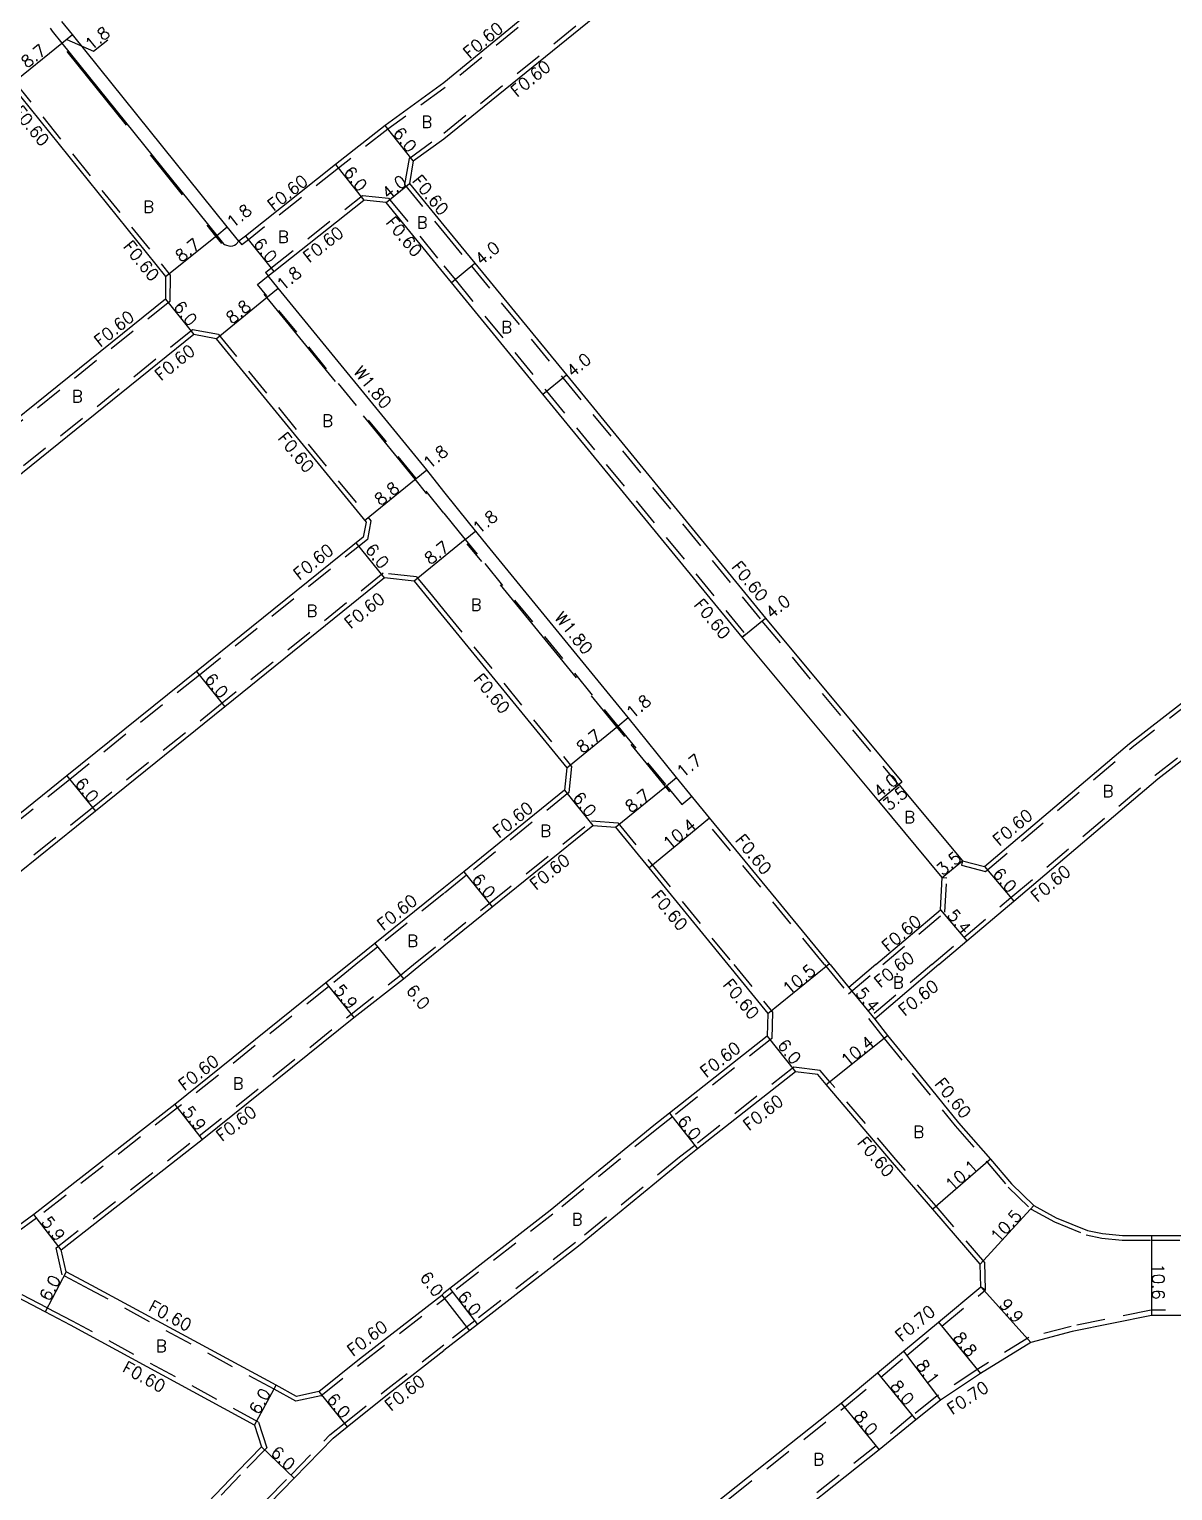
# Model space of a CAD drawing. Header units: metres. Extents: x -2400 to -1599, y -111000 to -110400.
# Drawn here: x -1937.7 to -1786.3, y -110716 to -110522.4 of the extents above; entities that cross this region are included whole.
import ezdxf

# ---------------------------------------------------------------- set-up
doc = ezdxf.new("R2010")
doc.units = ezdxf.units.M
doc.header["$LTSCALE"] = 2.5
doc.linetypes.add('22320', pattern=[2.5, 1.5, -1])
doc.linetypes.add('51070', pattern=[2.5, 1.5, -1])
for name, color, linetype in [('2101000', 7, 'Continuous'), ('2213000', 3, 'Continuous'), ('2232000', 120, '22320'), ('5107000', 4, '51070'), ('6132000', 60, '61320'), ('9201100', 215, 'Continuous'), ('9201500', 222, 'Continuous'), ('9201600', 215, 'Continuous'), ('9202100', 82, 'Continuous'), ('9203500', 155, 'Continuous')]:
    doc.layers.add(name, color=color, linetype=linetype)
doc.styles.add('Dm_Anotation', font='txt.shx', dxfattribs={"bigfont": 'pscdm.shx'})
doc.linetypes.add('61320', pattern='A,0,[3,dmdr.shx,S=0.25,R=0,X=0,Y=0],1.5,[3,dmdr.shx,S=0.25,R=0,X=0,Y=0]', length=1.5)

msp = doc.modelspace()

# ---------------------------------------------------------------- linework, layer by layer
at = {"layer": '2101000'}
for points in [[(-1820.33, -110477.32), (-1821.32, -110480.14), (-1826.89, -110484.75), (-1834.39, -110490.52), (-1854, -110505.85), (-1882.78, -110529.52)], [(-1882.78, -110548.4), (-1878.67, -110553.42), (-1866.56, -110568.21), (-1840.21, -110600.41), (-1822.13, -110622.11), (-1822.52, -110622.43), (-1814.1, -110632.54), (-1811.2, -110633.31), (-1792.01, -110617.03), (-1774.27, -110603.27), (-1770.08, -110600.02), (-1768.28, -110597.5), (-1768.6, -110571.61), (-1768.71, -110562.07), (-1769.13, -110528.11), (-1769.17, -110525.32), (-1769.48, -110483.24)], [(-1882.78, -110536.92), (-1850.31, -110510.58), (-1830.7, -110495.25), (-1823.23, -110489.5), (-1820.79, -110487.62)], [(-1909.93, -110550.51), (-1911.47, -110548.6), (-1931.96, -110523.14), (-1933.36, -110521.41)], [(-1943.1, -110529.23), (-1940.14, -110529.73), (-1919.65, -110555.18)], [(-1882.78, -110529.52), (-1890.58, -110535.17), (-1897.13, -110540.34), (-1909.06, -110549.82), (-1909.93, -110550.51)], [(-1886.85, -110539.87), (-1882.78, -110536.92)], [(-1886.85, -110539.87), (-1887.34, -110542.83), (-1882.78, -110548.4)], [(-1906.05, -110555.09), (-1905.32, -110554.52), (-1893.4, -110545.04)], [(-1882.78, -110554.71), (-1890.42, -110545.38), (-1890.44, -110545.36), (-1893.4, -110545.04)], [(-1919.65, -110555.18), (-1919.66, -110558.18), (-1956.8, -110588.11), (-2001.58, -110623.75), (-2004.56, -110624.05)], [(-1882.78, -110583.63), (-1885.06, -110580.78), (-1904.74, -110556.7), (-1906.05, -110555.09)], [(-1825.58, -110646.3), (-1817.02, -110639.04), (-1816.79, -110634.78), (-1825.2, -110624.67), (-1843.3, -110602.95), (-1869.66, -110570.75), (-1881.77, -110555.95), (-1882.78, -110554.71)], [(-1912.95, -110563.41), (-1915.9, -110562.85), (-1953.06, -110592.81), (-1997.84, -110628.44), (-1998.37, -110631.39)], [(-1912.95, -110563.41), (-1893.09, -110587.7)], [(-1831.61, -110646.3), (-1832.42, -110645.32), (-1847.62, -110626.87), (-1849.81, -110624.18), (-1852, -110621.52), (-1858.36, -110613.58), (-1876.64, -110591.24), (-1879.36, -110587.92), (-1882.78, -110583.63)], [(-1893.09, -110587.7), (-1893.47, -110589.67)], [(-1893.47, -110589.67), (-1915.55, -110607.48), (-1932.71, -110621.31), (-1961.53, -110644.55), (-1963.69, -110646.3)], [(-1890.63, -110595.09), (-1911.79, -110612.15), (-1928.94, -110625.99), (-1954.13, -110646.3)], [(-1886.7, -110595.52), (-1890.63, -110595.09)], [(-1886.7, -110595.52), (-1884.77, -110597.88), (-1882.78, -110600.31)], [(-1882.78, -110600.31), (-1866.49, -110620.23)], [(-1817.23, -110646.3), (-1813.53, -110643.16), (-1807.32, -110637.89), (-1788.22, -110621.69), (-1770.59, -110608.01), (-1767.9, -110609.34), (-1767.44, -110644.59), (-1767.42, -110646.3)], [(-1866.49, -110620.23), (-1866.81, -110623.21), (-1880.16, -110634), (-1882.78, -110636.11)], [(-1882.78, -110643.83), (-1876.39, -110638.66), (-1863.04, -110627.88), (-1860.05, -110628.11)], [(-1860.05, -110628.11), (-1855.65, -110633.48), (-1845.18, -110646.3)], [(-1882.78, -110636.11), (-1891.92, -110643.49), (-1895.39, -110646.3)], [(-1885.85, -110646.3), (-1882.78, -110643.83)], [(-1895.39, -110646.3), (-1898.4, -110648.73), (-1918.42, -110664.8), (-1937.1, -110679.4), (-1939.75, -110681.33), (-1942.71, -110681.8)], [(-1899.36, -110702.84), (-1902.3, -110703.47), (-1904.99, -110702.01), (-1929.4, -110688.77), (-1932.81, -110686.98), (-1933.48, -110684.06), (-1914.8, -110669.46), (-1894.7, -110653.32), (-1888.15, -110648.16), (-1885.85, -110646.3)], [(-1845.18, -110646.3), (-1839.87, -110652.78), (-1839.96, -110655.78)], [(-1831.61, -110646.3), (-1829.14, -110649.32)], [(-1825.58, -110646.3), (-1829.14, -110649.32)], [(-1825.72, -110653.5), (-1824.03, -110655.69), (-1820.29, -110660.29), (-1814.62, -110667.25), (-1810.41, -110672.08), (-1807.63, -110675.34), (-1804.67, -110678.21), (-1801.68, -110679.81), (-1797.53, -110681.49), (-1795.57, -110681.92), (-1792.91, -110682.18), (-1789.09, -110682.17), (-1782.3, -110682.17), (-1781.07, -110682.16), (-1776.45, -110682.16), (-1769.7, -110682.06), (-1767.22, -110682.02), (-1767.16, -110666.91), (-1767.42, -110646.3)], [(-1817.23, -110646.3), (-1825.72, -110653.5)], [(-1839.96, -110655.78), (-1852.9, -110665.99), (-1854.96, -110667.61), (-1868.72, -110678.88), (-1882, -110689.21), (-1882.78, -110689.82)], [(-1811.66, -110688.96), (-1811.75, -110685.96), (-1818.05, -110678.68), (-1823.38, -110672.49), (-1832.15, -110662.19), (-1833.27, -110660.87), (-1836.24, -110660.49), (-1849.19, -110670.7), (-1851.2, -110672.28), (-1864.97, -110683.57), (-1878.32, -110693.95), (-1882.78, -110697.42)], [(-1907.85, -110707.28), (-1932.24, -110694.05), (-1935.59, -110692.3), (-1945.49, -110687.11), (-1946.61, -110686.53), (-1952.45, -110683.09), (-1959.55, -110677.95), (-1967.87, -110672.3), (-1969.94, -110670.84), (-1974.59, -110667.29), (-1975.78, -110666.38), (-1978.76, -110666.02)], [(-1882.79, -110755), (-1881.05, -110754.51), (-1876.9, -110748.13), (-1872.47, -110741.34), (-1868.06, -110735.82), (-1863.36, -110731.19), (-1861.14, -110729.36), (-1857.95, -110726.73), (-1853.29, -110722.91), (-1851.55, -110721.48), (-1845.37, -110716.42), (-1830.17, -110704.37), (-1825.37, -110700.37), (-1821.92, -110697.5), (-1817.3, -110693.65), (-1811.66, -110688.96)], [(-1899.36, -110702.84), (-1893.96, -110698.51), (-1883.07, -110690.05), (-1882.78, -110689.82)], [(-1769.55, -110692.56), (-1776.37, -110692.66), (-1780.97, -110692.76), (-1789.07, -110692.77), (-1799.57, -110694.88), (-1805.06, -110696.34), (-1811.71, -110700.45), (-1817.04, -110703.96), (-1820.3, -110706.56), (-1825.12, -110710.57), (-1840.36, -110722.65), (-1846.48, -110727.67), (-1848.21, -110729.09)], [(-1923.14, -110735.67), (-1905.83, -110717.61), (-1902.63, -110714.32), (-1897.46, -110709.01), (-1895.61, -110707.52), (-1890.24, -110703.22), (-1882.78, -110697.42)], [(-1907.85, -110707.28), (-1906.93, -110710.14), (-1910.13, -110713.43), (-1927.53, -110731.59), (-1928.35, -110732.44)]]:
    msp.add_lwpolyline(points, dxfattribs=at)
at = {"layer": '2213000'}
msp.add_lwpolyline([(-1934.94, -110522.3), (-1934.65, -110522.68), (-1933.36, -110524.27), (-1912.87, -110549.72), (-1911.99, -110550.82), (-1911.85, -110550.91), (-1911.59, -110551.02), (-1911.28, -110551.12), (-1910.99, -110551.13), (-1910.73, -110551.11), (-1910.52, -110551.03), (-1910.28, -110550.88), (-1909.93, -110550.51)], dxfattribs=at)
at = {"layer": '2232000'}
for points in [[(-1819.65, -110477.2), (-1820.81, -110480.5), (-1826.52, -110485.21), (-1834.02, -110490.99), (-1853.63, -110506.32), (-1882.78, -110530.26)], [(-1814.25, -110633.12), (-1811.05, -110633.97), (-1791.63, -110617.5), (-1773.9, -110603.74), (-1769.64, -110600.44), (-1767.68, -110597.69), (-1768, -110571.6), (-1768.11, -110562.06), (-1768.53, -110528.11), (-1768.57, -110525.31), (-1768.88, -110482.97)], [(-1882.78, -110536.18), (-1850.68, -110510.1), (-1831.07, -110494.77), (-1823.6, -110489.02), (-1821.14, -110487.13)], [(-1943.4, -110528.57), (-1940.58, -110529.04), (-1939.82, -110529.17), (-1919.05, -110554.97)], [(-1882.78, -110530.26), (-1890.22, -110535.65), (-1896.76, -110540.81), (-1908.68, -110550.29), (-1909.55, -110550.98)], [(-1887.4, -110539.53), (-1882.78, -110536.18)], [(-1887.4, -110539.53), (-1887.98, -110543), (-1882.78, -110549.34)], [(-1906.42, -110554.62), (-1905.7, -110554.05), (-1893.58, -110544.42)], [(-1893.58, -110544.42), (-1890.13, -110544.79), (-1889.95, -110545), (-1882.78, -110553.76)], [(-1882.78, -110549.34), (-1879.14, -110553.8), (-1867.03, -110568.59), (-1840.67, -110600.8), (-1822.59, -110622.5)], [(-1909.93, -110550.51), (-1909.55, -110550.98)], [(-1882.78, -110553.76), (-1881.31, -110555.57), (-1869.19, -110570.37), (-1842.84, -110602.57), (-1843.3, -110602.95)], [(-1919.05, -110554.97), (-1919.06, -110558.47), (-1956.43, -110588.58), (-2001.34, -110624.33), (-2004.81, -110624.68)], [(-1906.42, -110554.62), (-1906.05, -110555.09)], [(-1912.62, -110562.86), (-1916.06, -110562.21), (-1953.44, -110592.34), (-1998.39, -110628.11), (-1999.01, -110631.57)], [(-1912.62, -110562.86), (-1892.45, -110587.53)], [(-1892.45, -110587.53), (-1892.92, -110590)], [(-1892.92, -110590), (-1915.17, -110607.95), (-1932.33, -110621.78), (-1961.15, -110645.02), (-1962.73, -110646.3)], [(-1890.82, -110594.47), (-1912.16, -110611.68), (-1929.32, -110625.52), (-1955.09, -110646.3)], [(-1886.39, -110594.95), (-1890.82, -110594.47)], [(-1886.39, -110594.95), (-1884.31, -110597.5), (-1882.78, -110599.36)], [(-1882.78, -110599.36), (-1865.87, -110620.04)], [(-1818.16, -110646.3), (-1813.92, -110642.7), (-1807.71, -110637.43), (-1788.6, -110621.22), (-1770.66, -110607.31), (-1767.3, -110608.96), (-1766.84, -110644.58), (-1766.82, -110646.3)], [(-1865.87, -110620.04), (-1866.24, -110623.52), (-1879.78, -110634.46), (-1882.78, -110636.88)], [(-1822.59, -110622.5), (-1822.52, -110622.43)], [(-1882.78, -110643.05), (-1876.77, -110638.2), (-1863.23, -110627.26), (-1859.75, -110627.53)], [(-1859.75, -110627.53), (-1855.19, -110633.1), (-1844.4, -110646.3)], [(-1832.38, -110646.3), (-1832.88, -110645.7), (-1848.09, -110627.25), (-1847.62, -110626.87)], [(-1814.1, -110632.54), (-1814.25, -110633.12)], [(-1824.65, -110646.3), (-1816.44, -110639.33), (-1816.19, -110634.81)], [(-1816.79, -110634.78), (-1816.19, -110634.81)], [(-1882.78, -110636.88), (-1891.54, -110643.96), (-1894.44, -110646.3)], [(-1886.8, -110646.3), (-1882.78, -110643.05)], [(-1894.44, -110646.3), (-1898.03, -110649.2), (-1918.05, -110665.27), (-1936.74, -110679.88), (-1939.51, -110681.9), (-1942.81, -110682.42)], [(-1899.1, -110703.4), (-1902.39, -110704.1), (-1905.27, -110702.54), (-1929.68, -110689.3), (-1933.33, -110687.38), (-1934.15, -110683.82), (-1915.18, -110668.99), (-1895.07, -110652.85), (-1888.52, -110647.69), (-1886.8, -110646.3)], [(-1844.4, -110646.3), (-1839.26, -110652.58), (-1839.37, -110656.08)], [(-1832.38, -110646.3), (-1832.2, -110646.52), (-1829.21, -110650.17), (-1824.65, -110646.3)], [(-1818.16, -110646.3), (-1826.56, -110653.43), (-1824.5, -110656.06), (-1820.76, -110660.67), (-1815.08, -110667.63), (-1810.86, -110672.47), (-1808.07, -110675.75), (-1805.03, -110678.7), (-1801.94, -110680.36), (-1797.71, -110682.07), (-1795.66, -110682.52), (-1792.94, -110682.78), (-1789.09, -110682.77), (-1782.3, -110682.77), (-1781.07, -110682.76), (-1776.44, -110682.76), (-1769.7, -110682.66), (-1767.39, -110682.63), (-1766.62, -110682.62), (-1766.56, -110666.91), (-1766.82, -110646.3)], [(-1839.37, -110656.08), (-1852.53, -110666.46), (-1854.58, -110668.07), (-1868.34, -110679.35), (-1881.63, -110689.69), (-1882.78, -110690.58)], [(-1811.05, -110689.36), (-1811.16, -110685.73), (-1817.6, -110678.29), (-1822.92, -110672.1), (-1831.69, -110661.8), (-1832.96, -110660.31), (-1836.42, -110659.87), (-1849.56, -110670.23), (-1851.58, -110671.81), (-1865.35, -110683.11), (-1878.69, -110693.47), (-1882.78, -110696.66)], [(-1907.35, -110706.87), (-1931.95, -110693.52), (-1935.31, -110691.77), (-1945.21, -110686.58), (-1946.32, -110686), (-1952.12, -110682.59), (-1959.2, -110677.46), (-1967.53, -110671.81), (-1969.59, -110670.35), (-1975.55, -110665.8), (-1978.94, -110665.39)], [(-1882.79, -110755.73), (-1881.5, -110755.36), (-1880.83, -110755.18), (-1880.6, -110755.11), (-1871.91, -110741.75), (-1867.54, -110736.29), (-1862.89, -110731.71), (-1860.69, -110729.9), (-1857.5, -110727.27), (-1852.85, -110723.45), (-1851.11, -110722.02), (-1844.93, -110716.96), (-1829.73, -110704.91), (-1824.92, -110700.91), (-1821.47, -110698.04), (-1816.85, -110694.19), (-1811.05, -110689.36)], [(-1811.66, -110688.96), (-1811.05, -110689.36)], [(-1899.1, -110703.4), (-1893.59, -110698.98), (-1882.78, -110690.58)], [(-1769.49, -110691.86), (-1776.38, -110691.96), (-1780.98, -110692.06), (-1789.14, -110692.07), (-1799.72, -110694.2), (-1805.34, -110695.69), (-1812.09, -110699.86), (-1817.45, -110703.4), (-1820.75, -110706.02), (-1825.56, -110710.03), (-1840.8, -110722.1), (-1846.92, -110727.13), (-1848.86, -110728.71)], [(-1923.58, -110735.27), (-1906.26, -110717.19), (-1903.06, -110713.9), (-1897.87, -110708.57), (-1895.99, -110707.06), (-1890.61, -110702.75), (-1882.78, -110696.66)], [(-1907.35, -110706.87), (-1906.25, -110710.3), (-1909.7, -110713.85), (-1927.1, -110732), (-1927.92, -110732.86)]]:
    msp.add_lwpolyline(points, dxfattribs=at)
at = {"layer": '5107000'}
for points in [[(-1882.78, -110586.51), (-1886.45, -110581.92), (-1907.46, -110556.21), (-1906.05, -110555.09)], [(-1882.78, -110586.51), (-1880.76, -110589.04), (-1877.38, -110593.18), (-1859.76, -110614.72), (-1853.32, -110622.6), (-1851.28, -110625.08), (-1849.96, -110624.01)]]:
    msp.add_lwpolyline(points, dxfattribs=at)
at = {"layer": '6132000'}
for points in [[(-1924.82, -110535.12), (-1932.68, -110525.37)], [(-1917.38, -110544.36), (-1921.64, -110539.07)], [(-1912.21, -110550.78), (-1912.99, -110549.82), (-1914.14, -110548.39)], [(-1897.14, -110569.08), (-1906.59, -110557.52)], [(-1885.04, -110583.93), (-1886.57, -110582.01), (-1893.42, -110573.63)], [(-1877.78, -110592.93), (-1879.7, -110590.57)], [(-1865.21, -110608.3), (-1875.27, -110596)], [(-1858.82, -110616.1), (-1859.87, -110614.82), (-1863.24, -110610.7)], [(-1852.85, -110623.41), (-1853.43, -110622.69), (-1857.98, -110617.13)]]:
    msp.add_lwpolyline(points, dxfattribs=at)
at = {"layer": '9201100'}
for points in [[(-1933.36, -110524.27), (-1931.96, -110523.14)], [(-1940.14, -110529.73), (-1933.36, -110524.27)], [(-1886.85, -110539.87), (-1890.58, -110535.17)], [(-1897.13, -110540.34), (-1893.4, -110545.04)], [(-1890.44, -110545.36), (-1887.34, -110542.83)], [(-1919.65, -110555.18), (-1912.87, -110549.72)], [(-1912.87, -110549.72), (-1911.47, -110548.6)], [(-1909.06, -110549.82), (-1905.32, -110554.52)], [(-1881.77, -110555.95), (-1878.67, -110553.42)], [(-1912.95, -110563.41), (-1906.13, -110557.84)], [(-1906.13, -110557.84), (-1904.74, -110556.7)], [(-1919.66, -110558.18), (-1915.9, -110562.85)], [(-1869.66, -110570.75), (-1866.56, -110568.21)], [(-1886.45, -110581.92), (-1885.06, -110580.78)], [(-1893.28, -110587.47), (-1886.45, -110581.92)], [(-1879.97, -110590.01), (-1878.57, -110588.87)], [(-1890.63, -110595.09), (-1894.4, -110590.42)], [(-1879.97, -110590.01), (-1886.7, -110595.52)], [(-1843.3, -110602.95), (-1840.21, -110600.41)], [(-1915.55, -110607.48), (-1911.79, -110612.15)], [(-1859.76, -110614.72), (-1858.36, -110613.58)], [(-1866.49, -110620.23), (-1859.76, -110614.72)], [(-1932.71, -110621.31), (-1928.94, -110625.99)], [(-1853.32, -110622.6), (-1852, -110621.52)], [(-1866.81, -110623.21), (-1863.04, -110627.88)], [(-1860.05, -110628.11), (-1853.32, -110622.6)], [(-1825.2, -110624.67), (-1822.13, -110622.11)], [(-1825.2, -110624.67), (-1822.52, -110622.43)], [(-1855.65, -110633.48), (-1847.62, -110626.87)], [(-1816.79, -110634.78), (-1814.1, -110632.54)], [(-1811.2, -110633.31), (-1807.32, -110637.89)], [(-1880.16, -110634), (-1876.39, -110638.66)], [(-1817.02, -110639.04), (-1813.53, -110643.16)], [(-1891.92, -110643.49), (-1888.15, -110648.16)], [(-1839.87, -110652.78), (-1831.74, -110646.14)], [(-1898.4, -110648.73), (-1894.7, -110653.32)], [(-1829.14, -110649.32), (-1825.72, -110653.5)], [(-1839.96, -110655.78), (-1836.24, -110660.49)], [(-1832.15, -110662.19), (-1824.03, -110655.69)], [(-1918.42, -110664.8), (-1914.8, -110669.46)], [(-1852.9, -110665.99), (-1849.19, -110670.7)], [(-1810.41, -110672.08), (-1818.05, -110678.68)], [(-1933.48, -110684.06), (-1937.1, -110679.4)], [(-1811.75, -110685.96), (-1804.67, -110678.21)], [(-1789.09, -110682.17), (-1789.07, -110692.77)], [(-1932.81, -110686.98), (-1935.59, -110692.3)], [(-1882, -110689.21), (-1878.32, -110693.95)], [(-1811.66, -110688.96), (-1805.06, -110696.34)], [(-1883.07, -110690.05), (-1879.39, -110694.78)], [(-1817.3, -110693.65), (-1811.71, -110700.45)], [(-1821.92, -110697.5), (-1817.04, -110703.96)], [(-1825.37, -110700.37), (-1820.3, -110706.56)], [(-1907.85, -110707.28), (-1904.99, -110702.01)], [(-1899.36, -110702.84), (-1895.61, -110707.52)], [(-1830.17, -110704.37), (-1825.12, -110710.57)], [(-1906.93, -110710.14), (-1902.63, -110714.32)]]:
    msp.add_lwpolyline(points, dxfattribs=at)
at = {"layer": '9201600'}
msp.add_lwpolyline([(-1932.73, -110523.77), (-1929.19, -110525.34), (-1927.29, -110523.81)], dxfattribs=at)

# ---------------------------------------------------------------- texts
at = {"layer": '9201500', "style": 'Dm_Anotation'}
for s, rotation, p in [('1.8', 38.7568, (-1929.51, -110525.33)), ('8.7', 38.8355, (-1937.98, -110527.67)), ('6.0', 308.4687, (-1889.63, -110536.2)), ('6.0', 308.4705, (-1896.18, -110541.38)), ('4.0', 39.2987, (-1890.19, -110545.03)), ('1.8', 38.8303, (-1910.73, -110548.84)), ('8.7', 38.8365, (-1917.57, -110553.38)), ('6.0', 308.4699, (-1908.11, -110550.85)), ('4.0', 39.2987, (-1877.86, -110553.78)), ('1.8', 39.262, (-1904.13, -110557.13)), ('6.0', 308.8686, (-1918.7, -110559.21)), ('8.8', 39.2612, (-1910.84, -110561.56)), ('4.0', 39.2987, (-1865.75, -110568.58)), ('1.8', 39.1334, (-1884.72, -110580.77)), ('8.8', 39.1362, (-1891.17, -110585.63)), ('1.8', 39.2647, (-1878.16, -110589.38)), ('6.0', 308.8834, (-1893.3, -110591.34)), ('8.7', 38.8653, (-1884.57, -110593.44)), ('4.0', 39.2987, (-1839.38, -110600.59)), ('6.0', 308.8839, (-1914.59, -110608.51)), ('1.8', 39.279, (-1857.83, -110613.82)), ('8.7', 39.2775, (-1864.43, -110618.41)), ('1.7', 39.2791, (-1851.14, -110621.66)), ('6.0', 308.8842, (-1931.75, -110622.34)), ('4.0', 39.7957, (-1825.07, -110624.3)), ('6.0', 308.9257, (-1865.85, -110624.24)), ('8.7', 39.2785, (-1857.98, -110626.29)), ('3.5', 39.7957, (-1823.84, -110626.02)), ('10.4', 39.4577, (-1852.94, -110631.12)), ('3.5', 39.7951, (-1816.74, -110634.61)), ('6.0', 308.9262, (-1879.2, -110635.02)), ('6.0', 310.3121, (-1810.22, -110634.31)), ('5.4', 310.3118, (-1816.24, -110639.81)), ('10.5', 39.2541, (-1837.1, -110650.4)), ('5.9', 308.9257, (-1897.48, -110649.72)), ('6.0', 308.927, (-1887.89, -110649.75)), ('5.4', 309.3031, (-1828.36, -110650.1)), ('6.0', 308.2506, (-1838.71, -110656.97)), ('10.4', 38.7314, (-1829.4, -110659.86)), ('5.9', 307.8445, (-1917.52, -110665.8)), ('6.0', 308.2474, (-1851.96, -110667.02)), ('10.1', 40.8229, (-1815.51, -110676.35)), ('5.9', 307.8442, (-1936.19, -110680.4)), ('10.5', 47.5957, (-1809.37, -110683.2)), ('6.0', 62.3634, (-1935.03, -110691.01)), ('6.0', 307.8636, (-1886.07, -110687.73)), ('10.6', 270.1289, (-1788.98, -110685.87)), ('6.0', 307.8652, (-1881.06, -110690.26)), ('9.9', 311.8145, (-1809.35, -110691.39)), ('8.8', 309.4291, (-1815.44, -110695.75)), ('8.1', 307.0507, (-1820.36, -110699.39)), ('6.0', 61.5213, (-1907.27, -110706)), ('8.0', 309.2813, (-1823.77, -110702.16)), ('6.0', 308.7294, (-1898.41, -110703.87)), ('8.0', 309.1663, (-1828.58, -110706.17)), ('6.0', 315.7886, (-1905.86, -110711.04))]:
    msp.add_text(s, height=1.6, rotation=rotation, dxfattribs=at).set_placement(p)
at = {"layer": '9202100', "style": 'Dm_Anotation'}
for p in [(-1885.77, -110535.5), (-1922.61, -110546.74), (-1886.39, -110548.82), (-1904.79, -110550.73), (-1875.21, -110562.67), (-1932.06, -110571.84), (-1898.92, -110575.06), (-1900.98, -110600.25), (-1879.24, -110599.44), (-1795.56, -110624.11), (-1821.84, -110627.57), (-1870.03, -110629.38), (-1887.66, -110643.96), (-1823.33, -110649.45), (-1910.76, -110662.84), (-1820.63, -110669.25), (-1865.87, -110680.83), (-1920.94, -110697.6), (-1833.87, -110712.61)]:
    msp.add_text('B', height=1.6, dxfattribs=at).set_placement(p)
at = {"layer": '9203500', "style": 'Dm_Anotation'}
for s, rotation, p in [('F0.60', 39.8158, (-1879.4, -110526.43)), ('F0.60', 39.8208, (-1873.11, -110531.49)), ('F0.60', 308.836, (-1939.93, -110533.37)), ('F0.60', 38.4693, (-1905.35, -110546.58)), ('F0.60', 309.2987, (-1887.07, -110542.56)), ('F0.60', 309.2987, (-1890.57, -110548.06)), ('F0.60', 38.4693, (-1900.63, -110553.42)), ('F0.60', 308.836, (-1925.36, -110551.25)), ('F0.60', 38.8688, (-1928.31, -110564.59)), ('F0.60', 38.8688, (-1920.26, -110569.07)), ('W1.80', 309.2621, (-1894.89, -110567.84)), ('F0.60', 309.2622, (-1904.88, -110576.63)), ('F0.60', 38.8836, (-1901.93, -110595.48)), ('F0.60', 309.2987, (-1844.79, -110593.69)), ('F0.60', 38.8836, (-1895.14, -110601.91)), ('F0.60', 309.2987, (-1849.76, -110598.69)), ('W1.80', 309.2793, (-1868.25, -110600.38)), ('F0.60', 309.2792, (-1878.95, -110608.57)), ('F0.60', 38.9259, (-1875.49, -110629.62)), ('F0.60', 40.3136, (-1809.24, -110630.68)), ('F0.60', 309.2672, (-1844.3, -110629.86)), ('F0.60', 38.9259, (-1870.61, -110636.54)), ('F0.60', 40.3136, (-1804.21, -110638.11)), ('F0.60', 38.9259, (-1890.83, -110641.89)), ('F0.60', 309.2672, (-1855.42, -110637.29)), ('F0.60', 40.312, (-1823.98, -110644.71)), ('F0.60', 38.8536, (-1825.01, -110649.45)), ('F0.60', 309.2792, (-1845.95, -110649.03)), ('F0.60', 38.8536, (-1821.8, -110653.22)), ('F0.60', 38.2475, (-1848.05, -110661.36)), ('F0.60', 37.8447, (-1917.16, -110663.08)), ('F0.60', 309.1209, (-1817.88, -110662.15)), ('F0.60', 38.2475, (-1842.39, -110668.39)), ('F0.60', 37.8447, (-1912.19, -110669.81)), ('F0.60', 310.4052, (-1828.13, -110669.97)), ('F0.60', 331.5199, (-1922.05, -110692.06)), ('F0.70', 39.7791, (-1822.19, -110696.35)), ('F0.60', 37.8651, (-1894.82, -110698.27)), ('F0.60', 331.5199, (-1925.52, -110700.15)), ('F0.60', 38.7259, (-1889.81, -110705.51)), ('F0.70', 33.4011, (-1815.49, -110705.99))]:
    msp.add_text(s, height=1.6, rotation=rotation, dxfattribs=at).set_placement(p)

doc.saveas('drawing.dxf')
